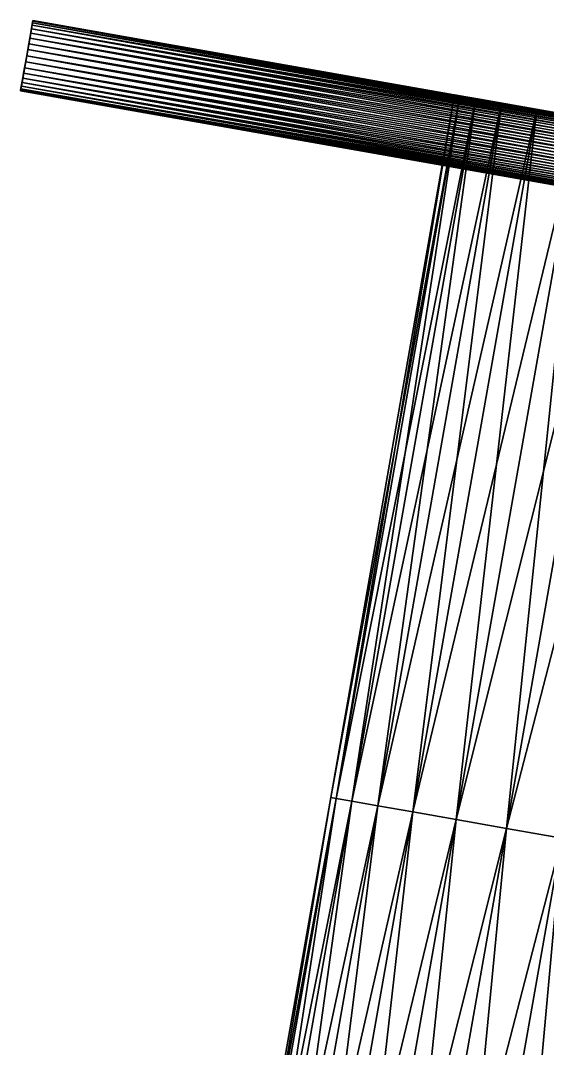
# Model space of a CAD drawing. Header units: metres. Extents: x -1.14 to 1.51, y -0.35 to 3.51.
# Drawn here: x -0.425 to -0.13, y 2.236 to 2.813 of the extents above; entities that cross this region are included whole.
import ezdxf

# ---------------------------------------------------------------- set-up
doc = ezdxf.new("R2010")
doc.units = ezdxf.units.M

msp = doc.modelspace()

# ---------------------------------------------------------------- linework, layer by layer
at = {"layer": 'Cylinder 4'}
for points in [[(-0.25153, 2.377, -0.2), (-0.18207, 2.77092, -0.2), (-0.17908, 2.7704, -0.16527)], [(-0.24854, 2.37647, -0.23473), (-0.18207, 2.77092, -0.2), (-0.25153, 2.377, -0.2)], [(-0.25153, 2.377, -0.2), (-0.17908, 2.7704, -0.16527), (-0.24854, 2.37647, -0.16527)], [(-0.24854, 2.37647, -0.23473), (-0.17908, 2.7704, -0.23473), (-0.18207, 2.77092, -0.2)], [(-0.24854, 2.37647, -0.16527), (-0.17908, 2.7704, -0.16527), (-0.1702, 2.76883, -0.1316)], [(-0.23965, 2.37491, -0.2684), (-0.17908, 2.7704, -0.23473), (-0.24854, 2.37647, -0.23473)], [(-0.24854, 2.37647, -0.16527), (-0.1702, 2.76883, -0.1316), (-0.23965, 2.37491, -0.1316)], [(-0.23965, 2.37491, -0.2684), (-0.1702, 2.76883, -0.2684), (-0.17908, 2.7704, -0.23473)], [(-0.23965, 2.37491, -0.1316), (-0.1702, 2.76883, -0.1316), (-0.15569, 2.76627, -0.1)], [(-0.22514, 2.37235, -0.3), (-0.1702, 2.76883, -0.2684), (-0.23965, 2.37491, -0.2684)], [(-0.23965, 2.37491, -0.1316), (-0.15569, 2.76627, -0.1), (-0.22514, 2.37235, -0.1)], [(-0.22514, 2.37235, -0.3), (-0.15569, 2.76627, -0.3), (-0.1702, 2.76883, -0.2684)], [(-0.22514, 2.37235, -0.1), (-0.15569, 2.76627, -0.1), (-0.13599, 2.7628, -0.07144)], [(-0.20545, 2.36888, -0.32856), (-0.15569, 2.76627, -0.3), (-0.22514, 2.37235, -0.3)], [(-0.20545, 2.36888, -0.32856), (-0.13599, 2.7628, -0.32856), (-0.15569, 2.76627, -0.3)], [(-0.18207, 2.77092, -0.2), (-0.17908, 2.7704, -0.16527), (-0.17908, 2.7704, -0.16527)], [(-0.18207, 2.77092, -0.2), (-0.18207, 2.77092, -0.2), (-0.17908, 2.7704, -0.16527)], [(-0.18207, 2.77092, -0.2), (0.01489, 2.7362, -0.2), (-0.17908, 2.7704, -0.16527)], [(-0.18207, 2.77092, -0.2), (0.01489, 2.7362, -0.2), (0.01489, 2.7362, -0.2)], [(-0.17908, 2.7704, -0.23473), (-0.18207, 2.77092, -0.2), (-0.18207, 2.77092, -0.2)], [(-0.17908, 2.7704, -0.23473), (-0.17908, 2.7704, -0.23473), (-0.18207, 2.77092, -0.2)], [(-0.17908, 2.7704, -0.23473), (0.01489, 2.7362, -0.2), (-0.18207, 2.77092, -0.2)], [(-0.17908, 2.7704, -0.16527), (-0.1702, 2.76883, -0.1316), (-0.1702, 2.76883, -0.1316)], [(-0.17908, 2.7704, -0.16527), (-0.17908, 2.7704, -0.16527), (-0.1702, 2.76883, -0.1316)], [(-0.17908, 2.7704, -0.16527), (0.01489, 2.7362, -0.2), (-0.1702, 2.76883, -0.1316)], [(-0.17908, 2.7704, -0.16527), (0.01489, 2.7362, -0.2), (0.01489, 2.7362, -0.2)], [(-0.17908, 2.7704, -0.23473), (0.01489, 2.7362, -0.2), (0.01489, 2.7362, -0.2)], [(-0.1702, 2.76883, -0.2684), (-0.17908, 2.7704, -0.23473), (-0.17908, 2.7704, -0.23473)], [(-0.1702, 2.76883, -0.2684), (-0.1702, 2.76883, -0.2684), (-0.17908, 2.7704, -0.23473)], [(-0.1702, 2.76883, -0.2684), (0.01489, 2.7362, -0.2), (-0.17908, 2.7704, -0.23473)], [(-0.1702, 2.76883, -0.1316), (-0.15569, 2.76627, -0.1), (-0.15569, 2.76627, -0.1)], [(-0.1702, 2.76883, -0.1316), (-0.1702, 2.76883, -0.1316), (-0.15569, 2.76627, -0.1)], [(-0.1702, 2.76883, -0.1316), (0.01489, 2.7362, -0.2), (-0.15569, 2.76627, -0.1)], [(-0.1702, 2.76883, -0.1316), (0.01489, 2.7362, -0.2), (0.01489, 2.7362, -0.2)], [(-0.1702, 2.76883, -0.2684), (0.01489, 2.7362, -0.2), (0.01489, 2.7362, -0.2)], [(-0.15569, 2.76627, -0.3), (-0.1702, 2.76883, -0.2684), (-0.1702, 2.76883, -0.2684)], [(-0.15569, 2.76627, -0.3), (-0.15569, 2.76627, -0.3), (-0.1702, 2.76883, -0.2684)], [(-0.15569, 2.76627, -0.3), (0.01489, 2.7362, -0.2), (-0.1702, 2.76883, -0.2684)], [(-0.15569, 2.76627, -0.1), (-0.13599, 2.7628, -0.07144), (-0.13599, 2.7628, -0.07144)], [(-0.15569, 2.76627, -0.1), (-0.15569, 2.76627, -0.1), (-0.13599, 2.7628, -0.07144)], [(-0.15569, 2.76627, -0.1), (0.01489, 2.7362, -0.2), (-0.13599, 2.7628, -0.07144)], [(-0.15569, 2.76627, -0.1), (0.01489, 2.7362, -0.2), (0.01489, 2.7362, -0.2)], [(-0.15569, 2.76627, -0.3), (0.01489, 2.7362, -0.2), (0.01489, 2.7362, -0.2)], [(-0.13599, 2.7628, -0.32856), (-0.15569, 2.76627, -0.3), (-0.15569, 2.76627, -0.3)], [(-0.13599, 2.7628, -0.32856), (-0.13599, 2.7628, -0.32856), (-0.15569, 2.76627, -0.3)], [(-0.13599, 2.7628, -0.32856), (0.01489, 2.7362, -0.2), (-0.15569, 2.76627, -0.3)], [(-0.22514, 2.37235, -0.1), (-0.13599, 2.7628, -0.07144), (-0.20545, 2.36888, -0.07144)], [(-0.20545, 2.36888, -0.07144), (-0.13599, 2.7628, -0.07144), (-0.11172, 2.75852, -0.04679)], [(-0.18118, 2.3646, -0.35321), (-0.13599, 2.7628, -0.32856), (-0.20545, 2.36888, -0.32856)], [(-0.18118, 2.3646, -0.35321), (-0.11172, 2.75852, -0.35321), (-0.13599, 2.7628, -0.32856)], [(-0.13599, 2.7628, -0.07144), (-0.11172, 2.75852, -0.04679), (-0.11172, 2.75852, -0.04679)], [(-0.13599, 2.7628, -0.07144), (-0.13599, 2.7628, -0.07144), (-0.11172, 2.75852, -0.04679)], [(-0.13599, 2.7628, -0.07144), (0.01489, 2.7362, -0.2), (-0.11172, 2.75852, -0.04679)], [(-0.13599, 2.7628, -0.07144), (0.01489, 2.7362, -0.2), (0.01489, 2.7362, -0.2)], [(-0.13599, 2.7628, -0.32856), (0.01489, 2.7362, -0.2), (0.01489, 2.7362, -0.2)], [(-0.11172, 2.75852, -0.35321), (-0.13599, 2.7628, -0.32856), (-0.13599, 2.7628, -0.32856)], [(-0.11172, 2.75852, -0.35321), (-0.11172, 2.75852, -0.35321), (-0.13599, 2.7628, -0.32856)], [(-0.11172, 2.75852, -0.35321), (0.01489, 2.7362, -0.2), (-0.13599, 2.7628, -0.32856)], [(-0.20545, 2.36888, -0.07144), (-0.11172, 2.75852, -0.04679), (-0.18118, 2.3646, -0.04679)], [(-0.18118, 2.3646, -0.04679), (-0.11172, 2.75852, -0.04679), (-0.08359, 2.75356, -0.02679)], [(-0.15305, 2.35964, -0.37321), (-0.11172, 2.75852, -0.35321), (-0.18118, 2.3646, -0.35321)], [(-0.15305, 2.35964, -0.37321), (-0.08359, 2.75356, -0.37321), (-0.11172, 2.75852, -0.35321)], [(-0.18118, 2.3646, -0.04679), (-0.08359, 2.75356, -0.02679), (-0.15305, 2.35964, -0.02679)], [(-0.15305, 2.35964, -0.02679), (-0.08359, 2.75356, -0.02679), (-0.05248, 2.74807, -0.01206)], [(-0.12194, 2.35415, -0.38794), (-0.08359, 2.75356, -0.37321), (-0.15305, 2.35964, -0.37321)], [(-0.15305, 2.35964, -0.02679), (-0.05248, 2.74807, -0.01206), (-0.12194, 2.35415, -0.01206)], [(-0.32099, 1.98308, -0.2), (-0.25153, 2.377, -0.2), (-0.24854, 2.37647, -0.16527)], [(-0.318, 1.98255, -0.23473), (-0.25153, 2.377, -0.2), (-0.32099, 1.98308, -0.2)], [(-0.32099, 1.98308, -0.2), (-0.24854, 2.37647, -0.16527), (-0.318, 1.98255, -0.16527)], [(-0.318, 1.98255, -0.23473), (-0.24854, 2.37647, -0.23473), (-0.25153, 2.377, -0.2)], [(-0.318, 1.98255, -0.16527), (-0.24854, 2.37647, -0.16527), (-0.23965, 2.37491, -0.1316)], [(-0.30911, 1.98098, -0.2684), (-0.24854, 2.37647, -0.23473), (-0.318, 1.98255, -0.23473)], [(-0.318, 1.98255, -0.16527), (-0.23965, 2.37491, -0.1316), (-0.30911, 1.98098, -0.1316)], [(-0.30911, 1.98098, -0.2684), (-0.23965, 2.37491, -0.2684), (-0.24854, 2.37647, -0.23473)], [(-0.30911, 1.98098, -0.1316), (-0.23965, 2.37491, -0.1316), (-0.22514, 2.37235, -0.1)], [(-0.2946, 1.97843, -0.3), (-0.23965, 2.37491, -0.2684), (-0.30911, 1.98098, -0.2684)], [(-0.2946, 1.97843, -0.3), (-0.22514, 2.37235, -0.3), (-0.23965, 2.37491, -0.2684)], [(-0.30911, 1.98098, -0.1316), (-0.22514, 2.37235, -0.1), (-0.2946, 1.97843, -0.1)], [(-0.2946, 1.97843, -0.1), (-0.22514, 2.37235, -0.1), (-0.20545, 2.36888, -0.07144)], [(-0.27491, 1.97495, -0.32856), (-0.22514, 2.37235, -0.3), (-0.2946, 1.97843, -0.3)], [(-0.2946, 1.97843, -0.1), (-0.20545, 2.36888, -0.07144), (-0.27491, 1.97495, -0.07144)], [(-0.27491, 1.97495, -0.32856), (-0.20545, 2.36888, -0.32856), (-0.22514, 2.37235, -0.3)], [(-0.27491, 1.97495, -0.07144), (-0.20545, 2.36888, -0.07144), (-0.18118, 2.3646, -0.04679)], [(-0.25063, 1.97067, -0.35321), (-0.20545, 2.36888, -0.32856), (-0.27491, 1.97495, -0.32856)], [(-0.25063, 1.97067, -0.35321), (-0.18118, 2.3646, -0.35321), (-0.20545, 2.36888, -0.32856)], [(-0.27491, 1.97495, -0.07144), (-0.18118, 2.3646, -0.04679), (-0.25063, 1.97067, -0.04679)], [(-0.25063, 1.97067, -0.04679), (-0.18118, 2.3646, -0.04679), (-0.15305, 2.35964, -0.02679)], [(-0.22251, 1.96571, -0.37321), (-0.18118, 2.3646, -0.35321), (-0.25063, 1.97067, -0.35321)], [(-0.22251, 1.96571, -0.37321), (-0.15305, 2.35964, -0.37321), (-0.18118, 2.3646, -0.35321)], [(-0.25063, 1.97067, -0.04679), (-0.15305, 2.35964, -0.02679), (-0.22251, 1.96571, -0.02679)], [(-0.22251, 1.96571, -0.02679), (-0.15305, 2.35964, -0.02679), (-0.12194, 2.35415, -0.01206)], [(-0.19139, 1.96023, -0.38794), (-0.15305, 2.35964, -0.37321), (-0.22251, 1.96571, -0.37321)], [(-0.19139, 1.96023, -0.38794), (-0.12194, 2.35415, -0.38794), (-0.15305, 2.35964, -0.37321)], [(-0.22251, 1.96571, -0.02679), (-0.12194, 2.35415, -0.01206), (-0.19139, 1.96023, -0.01206)], [(-0.19139, 1.96023, -0.01206), (-0.12194, 2.35415, -0.01206), (-0.08877, 2.3483, -0.00304)], [(-0.15823, 1.95438, -0.39696), (-0.12194, 2.35415, -0.38794), (-0.19139, 1.96023, -0.38794)], [(-0.15823, 1.95438, -0.39696), (-0.08877, 2.3483, -0.39696), (-0.12194, 2.35415, -0.38794)], [(-0.19139, 1.96023, -0.01206), (-0.08877, 2.3483, -0.00304), (-0.15823, 1.95438, -0.00304)], [(-0.15823, 1.95438, -0.00304), (-0.08877, 2.3483, -0.00304), (-0.05457, 2.34227)], [(-0.12403, 1.94835, -0.4), (-0.08877, 2.3483, -0.39696), (-0.15823, 1.95438, -0.39696)], [(-0.15823, 1.95438, -0.00304), (-0.05457, 2.34227), (-0.12403, 1.94835, 0)]]:
    msp.add_3dface(points, dxfattribs=at)
at = {"layer": 'Cylinder 5'}
for points in [[(-0.4219, 2.7929, -0.431), (-0.41843, 2.8126, -0.431), (-0.41848, 2.8123, -0.42753)], [(-0.4219, 2.7929, -0.431), (-0.41843, 2.8126, -0.431), (-0.4219, 2.7929, -0.431)], [(-0.4219, 2.7929, -0.431), (-0.41848, 2.8123, -0.43447), (-0.41843, 2.8126, -0.431)], [(-0.41843, 2.8126, -0.431), (-0.41848, 2.8123, -0.42753), (-0.41848, 2.8123, -0.42753)], [(-0.41843, 2.8126, -0.431), (-0.41843, 2.8126, -0.431), (-0.41848, 2.8123, -0.42753)], [(-0.41843, 2.8126, -0.431), (0.2118, 2.70117, -0.42753), (-0.41848, 2.8123, -0.42753)], [(-0.41848, 2.8123, -0.43447), (-0.41843, 2.8126, -0.431), (-0.41843, 2.8126, -0.431)], [(-0.41848, 2.8123, -0.43447), (-0.41848, 2.8123, -0.43447), (-0.41843, 2.8126, -0.431)], [(-0.41848, 2.8123, -0.43447), (0.21185, 2.70147, -0.431), (-0.41843, 2.8126, -0.431)], [(-0.41843, 2.8126, -0.431), (0.21185, 2.70147, -0.431), (0.2118, 2.70117, -0.42753)], [(-0.4219, 2.7929, -0.431), (-0.41848, 2.8123, -0.42753), (-0.41864, 2.81141, -0.42416)], [(-0.4219, 2.7929, -0.431), (-0.41848, 2.8123, -0.42753), (-0.4219, 2.7929, -0.431)], [(-0.4219, 2.7929, -0.431), (-0.41848, 2.8123, -0.43447), (-0.4219, 2.7929, -0.431)], [(-0.4219, 2.7929, -0.431), (-0.41864, 2.81141, -0.43784), (-0.41848, 2.8123, -0.43447)], [(-0.4219, 2.7929, -0.431), (-0.41864, 2.81141, -0.42416), (-0.41889, 2.80996, -0.421)], [(-0.4219, 2.7929, -0.431), (-0.41864, 2.81141, -0.42416), (-0.4219, 2.7929, -0.431)], [(-0.4219, 2.7929, -0.431), (-0.41864, 2.81141, -0.43784), (-0.4219, 2.7929, -0.431)], [(-0.4219, 2.7929, -0.431), (-0.41889, 2.80996, -0.441), (-0.41864, 2.81141, -0.43784)], [(-0.4219, 2.7929, -0.431), (-0.41889, 2.80996, -0.421), (-0.41924, 2.80799, -0.41814)], [(-0.4219, 2.7929, -0.431), (-0.41889, 2.80996, -0.421), (-0.4219, 2.7929, -0.431)], [(-0.4219, 2.7929, -0.431), (-0.41889, 2.80996, -0.441), (-0.4219, 2.7929, -0.431)], [(-0.4219, 2.7929, -0.431), (-0.41924, 2.80799, -0.44386), (-0.41889, 2.80996, -0.441)], [(-0.4219, 2.7929, -0.431), (-0.41924, 2.80799, -0.41814), (-0.41967, 2.80556, -0.41568)], [(-0.4219, 2.7929, -0.431), (-0.41924, 2.80799, -0.41814), (-0.4219, 2.7929, -0.431)], [(-0.4219, 2.7929, -0.431), (-0.41924, 2.80799, -0.44386), (-0.4219, 2.7929, -0.431)], [(-0.4219, 2.7929, -0.431), (-0.41967, 2.80556, -0.44632), (-0.41924, 2.80799, -0.44386)], [(-0.41924, 2.80799, -0.41814), (-0.41967, 2.80556, -0.41568), (-0.41967, 2.80556, -0.41568)], [(-0.41924, 2.80799, -0.41814), (-0.41924, 2.80799, -0.41814), (-0.41967, 2.80556, -0.41568)], [(-0.41924, 2.80799, -0.41814), (0.21061, 2.69443, -0.41568), (-0.41967, 2.80556, -0.41568)], [(-0.41967, 2.80556, -0.44632), (-0.41924, 2.80799, -0.44386), (-0.41924, 2.80799, -0.44386)], [(-0.41967, 2.80556, -0.44632), (-0.41967, 2.80556, -0.44632), (-0.41924, 2.80799, -0.44386)], [(-0.41967, 2.80556, -0.44632), (0.21104, 2.69686, -0.44386), (-0.41924, 2.80799, -0.44386)], [(-0.41889, 2.80996, -0.421), (-0.41924, 2.80799, -0.41814), (-0.41924, 2.80799, -0.41814)], [(-0.41889, 2.80996, -0.421), (-0.41889, 2.80996, -0.421), (-0.41924, 2.80799, -0.41814)], [(-0.41889, 2.80996, -0.421), (0.21104, 2.69686, -0.41814), (-0.41924, 2.80799, -0.41814)], [(-0.41924, 2.80799, -0.44386), (-0.41889, 2.80996, -0.441), (-0.41889, 2.80996, -0.441)], [(-0.41924, 2.80799, -0.44386), (-0.41924, 2.80799, -0.44386), (-0.41889, 2.80996, -0.441)], [(-0.41924, 2.80799, -0.44386), (0.21138, 2.69883, -0.441), (-0.41889, 2.80996, -0.441)], [(-0.41924, 2.80799, -0.41814), (0.21104, 2.69686, -0.41814), (0.21061, 2.69443, -0.41568)], [(-0.41924, 2.80799, -0.44386), (0.21104, 2.69686, -0.44386), (0.21138, 2.69883, -0.441)], [(-0.41864, 2.81141, -0.42416), (-0.41889, 2.80996, -0.421), (-0.41889, 2.80996, -0.421)], [(-0.41864, 2.81141, -0.42416), (-0.41864, 2.81141, -0.42416), (-0.41889, 2.80996, -0.421)], [(-0.41864, 2.81141, -0.42416), (0.21138, 2.69883, -0.421), (-0.41889, 2.80996, -0.421)], [(-0.41889, 2.80996, -0.441), (-0.41864, 2.81141, -0.43784), (-0.41864, 2.81141, -0.43784)], [(-0.41889, 2.80996, -0.441), (-0.41889, 2.80996, -0.441), (-0.41864, 2.81141, -0.43784)], [(-0.41889, 2.80996, -0.441), (0.21164, 2.70028, -0.43784), (-0.41864, 2.81141, -0.43784)], [(-0.41889, 2.80996, -0.421), (0.21138, 2.69883, -0.421), (0.21104, 2.69686, -0.41814)], [(-0.41889, 2.80996, -0.441), (0.21138, 2.69883, -0.441), (0.21164, 2.70028, -0.43784)], [(-0.41848, 2.8123, -0.42753), (-0.41864, 2.81141, -0.42416), (-0.41864, 2.81141, -0.42416)], [(-0.41848, 2.8123, -0.42753), (-0.41848, 2.8123, -0.42753), (-0.41864, 2.81141, -0.42416)], [(-0.41848, 2.8123, -0.42753), (0.21164, 2.70028, -0.42416), (-0.41864, 2.81141, -0.42416)], [(-0.41864, 2.81141, -0.43784), (-0.41848, 2.8123, -0.43447), (-0.41848, 2.8123, -0.43447)], [(-0.41864, 2.81141, -0.43784), (-0.41864, 2.81141, -0.43784), (-0.41848, 2.8123, -0.43447)], [(-0.41864, 2.81141, -0.43784), (0.2118, 2.70117, -0.43447), (-0.41848, 2.8123, -0.43447)], [(-0.41864, 2.81141, -0.42416), (0.21164, 2.70028, -0.42416), (0.21138, 2.69883, -0.421)], [(-0.41864, 2.81141, -0.43784), (0.21164, 2.70028, -0.43784), (0.2118, 2.70117, -0.43447)], [(-0.41848, 2.8123, -0.42753), (0.2118, 2.70117, -0.42753), (0.21164, 2.70028, -0.42416)], [(-0.41848, 2.8123, -0.43447), (0.2118, 2.70117, -0.43447), (0.21185, 2.70147, -0.431)], [(-0.4219, 2.7929, -0.431), (-0.41967, 2.80556, -0.41568), (-0.42016, 2.80275, -0.41368)], [(-0.4219, 2.7929, -0.431), (-0.41967, 2.80556, -0.41568), (-0.4219, 2.7929, -0.431)], [(-0.4219, 2.7929, -0.431), (-0.41967, 2.80556, -0.44632), (-0.4219, 2.7929, -0.431)], [(-0.4219, 2.7929, -0.431), (-0.42016, 2.80275, -0.44832), (-0.41967, 2.80556, -0.44632)], [(-0.4219, 2.7929, -0.431), (-0.42016, 2.80275, -0.41368), (-0.42071, 2.79964, -0.41221)], [(-0.4219, 2.7929, -0.431), (-0.42016, 2.80275, -0.41368), (-0.4219, 2.7929, -0.431)], [(-0.4219, 2.7929, -0.431), (-0.42016, 2.80275, -0.44832), (-0.4219, 2.7929, -0.431)], [(-0.4219, 2.7929, -0.431), (-0.42071, 2.79964, -0.44979), (-0.42016, 2.80275, -0.44832)], [(-0.42016, 2.80275, -0.41368), (-0.42071, 2.79964, -0.41221), (-0.42071, 2.79964, -0.41221)], [(-0.42016, 2.80275, -0.41368), (-0.42016, 2.80275, -0.41368), (-0.42071, 2.79964, -0.41221)], [(-0.42016, 2.80275, -0.41368), (0.20956, 2.68851, -0.41221), (-0.42071, 2.79964, -0.41221)], [(-0.42071, 2.79964, -0.44979), (-0.42016, 2.80275, -0.44832), (-0.42016, 2.80275, -0.44832)], [(-0.42071, 2.79964, -0.44979), (-0.42071, 2.79964, -0.44979), (-0.42016, 2.80275, -0.44832)], [(-0.42071, 2.79964, -0.44979), (0.21011, 2.69162, -0.44832), (-0.42016, 2.80275, -0.44832)], [(-0.41967, 2.80556, -0.41568), (-0.42016, 2.80275, -0.41368), (-0.42016, 2.80275, -0.41368)], [(-0.41967, 2.80556, -0.41568), (-0.41967, 2.80556, -0.41568), (-0.42016, 2.80275, -0.41368)], [(-0.41967, 2.80556, -0.41568), (0.21011, 2.69162, -0.41368), (-0.42016, 2.80275, -0.41368)], [(-0.42016, 2.80275, -0.44832), (-0.41967, 2.80556, -0.44632), (-0.41967, 2.80556, -0.44632)], [(-0.42016, 2.80275, -0.44832), (-0.42016, 2.80275, -0.44832), (-0.41967, 2.80556, -0.44632)], [(-0.42016, 2.80275, -0.44832), (0.21061, 2.69443, -0.44632), (-0.41967, 2.80556, -0.44632)], [(-0.42016, 2.80275, -0.41368), (0.21011, 2.69162, -0.41368), (0.20956, 2.68851, -0.41221)], [(-0.42016, 2.80275, -0.44832), (0.21011, 2.69162, -0.44832), (0.21061, 2.69443, -0.44632)], [(-0.41967, 2.80556, -0.41568), (0.21061, 2.69443, -0.41568), (0.21011, 2.69162, -0.41368)], [(-0.41967, 2.80556, -0.44632), (0.21061, 2.69443, -0.44632), (0.21104, 2.69686, -0.44386)], [(-0.4219, 2.7929, -0.431), (-0.42071, 2.79964, -0.41221), (-0.4213, 2.79632, -0.4113)], [(-0.4219, 2.7929, -0.431), (-0.42071, 2.79964, -0.41221), (-0.4219, 2.7929, -0.431)], [(-0.4219, 2.7929, -0.431), (-0.42071, 2.79964, -0.44979), (-0.4219, 2.7929, -0.431)], [(-0.4219, 2.7929, -0.431), (-0.4213, 2.79632, -0.4507), (-0.42071, 2.79964, -0.44979)], [(-0.4219, 2.7929, -0.431), (-0.4213, 2.79632, -0.4113), (-0.4219, 2.7929, -0.411)], [(-0.4213, 2.79632, -0.4113), (-0.4219, 2.7929, -0.411), (-0.4219, 2.7929, -0.411)], [(-0.4213, 2.79632, -0.4113), (-0.4213, 2.79632, -0.4113), (-0.4219, 2.7929, -0.411)], [(-0.4213, 2.79632, -0.4113), (0.20838, 2.68177, -0.411), (-0.4219, 2.7929, -0.411)], [(-0.4219, 2.7929, -0.431), (-0.4213, 2.79632, -0.4113), (-0.4219, 2.7929, -0.431)], [(-0.4219, 2.7929, -0.431), (-0.4213, 2.79632, -0.4507), (-0.4219, 2.7929, -0.431)], [(-0.4219, 2.7929, -0.431), (-0.4219, 2.7929, -0.451), (-0.4213, 2.79632, -0.4507)], [(-0.4219, 2.7929, -0.451), (-0.4213, 2.79632, -0.4507), (-0.4213, 2.79632, -0.4507)], [(-0.4219, 2.7929, -0.451), (-0.4219, 2.7929, -0.451), (-0.4213, 2.79632, -0.4507)], [(-0.4219, 2.7929, -0.451), (0.20898, 2.68519, -0.4507), (-0.4213, 2.79632, -0.4507)], [(-0.42071, 2.79964, -0.41221), (-0.4213, 2.79632, -0.4113), (-0.4213, 2.79632, -0.4113)], [(-0.42071, 2.79964, -0.41221), (-0.42071, 2.79964, -0.41221), (-0.4213, 2.79632, -0.4113)], [(-0.42071, 2.79964, -0.41221), (0.20898, 2.68519, -0.4113), (-0.4213, 2.79632, -0.4113)], [(-0.4213, 2.79632, -0.4507), (-0.42071, 2.79964, -0.44979), (-0.42071, 2.79964, -0.44979)], [(-0.4213, 2.79632, -0.4507), (-0.4213, 2.79632, -0.4507), (-0.42071, 2.79964, -0.44979)], [(-0.4213, 2.79632, -0.4507), (0.20956, 2.68851, -0.44979), (-0.42071, 2.79964, -0.44979)], [(-0.4213, 2.79632, -0.4113), (0.20898, 2.68519, -0.4113), (0.20838, 2.68177, -0.411)], [(-0.4213, 2.79632, -0.4507), (0.20898, 2.68519, -0.4507), (0.20956, 2.68851, -0.44979)], [(-0.42071, 2.79964, -0.41221), (0.20956, 2.68851, -0.41221), (0.20898, 2.68519, -0.4113)], [(-0.42071, 2.79964, -0.44979), (0.20956, 2.68851, -0.44979), (0.21011, 2.69162, -0.44832)], [(-0.4219, 2.7929, -0.431), (-0.42537, 2.77321, -0.431), (-0.42532, 2.77351, -0.43447)], [(-0.4219, 2.7929, -0.431), (-0.42537, 2.77321, -0.431), (-0.4219, 2.7929, -0.431)], [(-0.4219, 2.7929, -0.431), (-0.42532, 2.77351, -0.42753), (-0.42537, 2.77321, -0.431)], [(-0.4219, 2.7929, -0.431), (-0.42532, 2.77351, -0.43447), (-0.42516, 2.7744, -0.43784)], [(-0.4219, 2.7929, -0.431), (-0.42532, 2.77351, -0.43447), (-0.4219, 2.7929, -0.431)], [(-0.4219, 2.7929, -0.431), (-0.42532, 2.77351, -0.42753), (-0.4219, 2.7929, -0.431)], [(-0.4219, 2.7929, -0.431), (-0.42516, 2.7744, -0.42416), (-0.42532, 2.77351, -0.42753)], [(-0.4219, 2.7929, -0.431), (-0.42516, 2.7744, -0.43784), (-0.42491, 2.77585, -0.441)], [(-0.4219, 2.7929, -0.431), (-0.42516, 2.7744, -0.43784), (-0.4219, 2.7929, -0.431)], [(-0.4219, 2.7929, -0.431), (-0.42516, 2.7744, -0.42416), (-0.4219, 2.7929, -0.431)], [(-0.4219, 2.7929, -0.431), (-0.42491, 2.77585, -0.421), (-0.42516, 2.7744, -0.42416)], [(-0.4219, 2.7929, -0.431), (-0.42491, 2.77585, -0.441), (-0.42456, 2.77782, -0.44386)], [(-0.4219, 2.7929, -0.431), (-0.42491, 2.77585, -0.441), (-0.4219, 2.7929, -0.431)], [(-0.4219, 2.7929, -0.431), (-0.42491, 2.77585, -0.421), (-0.4219, 2.7929, -0.431)], [(-0.4219, 2.7929, -0.431), (-0.42456, 2.77782, -0.41814), (-0.42491, 2.77585, -0.421)], [(-0.4219, 2.7929, -0.431), (-0.42456, 2.77782, -0.44386), (-0.42413, 2.78024, -0.44632)], [(-0.4219, 2.7929, -0.431), (-0.42456, 2.77782, -0.44386), (-0.4219, 2.7929, -0.431)], [(-0.4219, 2.7929, -0.431), (-0.42456, 2.77782, -0.41814), (-0.4219, 2.7929, -0.431)], [(-0.4219, 2.7929, -0.431), (-0.42413, 2.78024, -0.41568), (-0.42456, 2.77782, -0.41814)], [(-0.4219, 2.7929, -0.431), (-0.42413, 2.78024, -0.44632), (-0.42364, 2.78306, -0.44832)], [(-0.4219, 2.7929, -0.431), (-0.42413, 2.78024, -0.44632), (-0.4219, 2.7929, -0.431)], [(-0.4219, 2.7929, -0.431), (-0.42413, 2.78024, -0.41568), (-0.4219, 2.7929, -0.431)], [(-0.4219, 2.7929, -0.431), (-0.42364, 2.78306, -0.41368), (-0.42413, 2.78024, -0.41568)], [(-0.4219, 2.7929, -0.431), (-0.42364, 2.78306, -0.44832), (-0.42309, 2.78617, -0.44979)], [(-0.4219, 2.7929, -0.431), (-0.42364, 2.78306, -0.44832), (-0.4219, 2.7929, -0.431)], [(-0.4219, 2.7929, -0.431), (-0.42364, 2.78306, -0.41368), (-0.4219, 2.7929, -0.431)], [(-0.4219, 2.7929, -0.431), (-0.42309, 2.78617, -0.41221), (-0.42364, 2.78306, -0.41368)], [(-0.4219, 2.7929, -0.431), (-0.42309, 2.78617, -0.44979), (-0.4225, 2.78948, -0.4507)], [(-0.4219, 2.7929, -0.431), (-0.42309, 2.78617, -0.44979), (-0.4219, 2.7929, -0.431)], [(-0.4219, 2.7929, -0.431), (-0.42309, 2.78617, -0.41221), (-0.4219, 2.7929, -0.431)], [(-0.4219, 2.7929, -0.431), (-0.4225, 2.78948, -0.4113), (-0.42309, 2.78617, -0.41221)], [(-0.42309, 2.78617, -0.44979), (-0.4225, 2.78948, -0.4507), (-0.4225, 2.78948, -0.4507)], [(-0.42309, 2.78617, -0.44979), (-0.42309, 2.78617, -0.44979), (-0.4225, 2.78948, -0.4507)], [(-0.42309, 2.78617, -0.44979), (0.20777, 2.67835, -0.4507), (-0.4225, 2.78948, -0.4507)], [(-0.4225, 2.78948, -0.4113), (-0.42309, 2.78617, -0.41221), (-0.42309, 2.78617, -0.41221)], [(-0.4225, 2.78948, -0.4113), (-0.4225, 2.78948, -0.4113), (-0.42309, 2.78617, -0.41221)], [(-0.4225, 2.78948, -0.4113), (0.20719, 2.67503, -0.41221), (-0.42309, 2.78617, -0.41221)], [(-0.4219, 2.7929, -0.431), (-0.4225, 2.78948, -0.4507), (-0.4219, 2.7929, -0.451)], [(-0.4225, 2.78948, -0.4507), (-0.4219, 2.7929, -0.451), (-0.4219, 2.7929, -0.451)], [(-0.4225, 2.78948, -0.4507), (-0.4225, 2.78948, -0.4507), (-0.4219, 2.7929, -0.451)], [(-0.4225, 2.78948, -0.4507), (0.20838, 2.68177, -0.451), (-0.4219, 2.7929, -0.451)], [(-0.4219, 2.7929, -0.431), (-0.4225, 2.78948, -0.4507), (-0.4219, 2.7929, -0.431)], [(-0.4219, 2.7929, -0.431), (-0.4225, 2.78948, -0.4113), (-0.4219, 2.7929, -0.431)], [(-0.4219, 2.7929, -0.431), (-0.4219, 2.7929, -0.411), (-0.4225, 2.78948, -0.4113)], [(-0.4219, 2.7929, -0.411), (-0.4225, 2.78948, -0.4113), (-0.4225, 2.78948, -0.4113)], [(-0.4219, 2.7929, -0.411), (-0.4219, 2.7929, -0.411), (-0.4225, 2.78948, -0.4113)], [(-0.4219, 2.7929, -0.411), (0.20777, 2.67835, -0.4113), (-0.4225, 2.78948, -0.4113)], [(-0.4225, 2.78948, -0.4507), (0.20777, 2.67835, -0.4507), (0.20838, 2.68177, -0.451)], [(-0.4225, 2.78948, -0.4113), (0.20777, 2.67835, -0.4113), (0.20719, 2.67503, -0.41221)], [(-0.4219, 2.7929, -0.431), (-0.4219, 2.7929, -0.451), (-0.4219, 2.7929, -0.431)], [(-0.4219, 2.7929, -0.411), (0.20838, 2.68177, -0.411), (0.20777, 2.67835, -0.4113)], [(-0.4219, 2.7929, -0.431), (-0.4219, 2.7929, -0.411), (-0.4219, 2.7929, -0.431)], [(-0.4219, 2.7929, -0.451), (0.20838, 2.68177, -0.451), (0.20898, 2.68519, -0.4507)], [(-0.42364, 2.78306, -0.44832), (-0.42309, 2.78617, -0.44979), (-0.42309, 2.78617, -0.44979)], [(-0.42364, 2.78306, -0.44832), (-0.42364, 2.78306, -0.44832), (-0.42309, 2.78617, -0.44979)], [(-0.42364, 2.78306, -0.44832), (0.20719, 2.67503, -0.44979), (-0.42309, 2.78617, -0.44979)], [(-0.42309, 2.78617, -0.41221), (-0.42364, 2.78306, -0.41368), (-0.42364, 2.78306, -0.41368)], [(-0.42309, 2.78617, -0.41221), (-0.42309, 2.78617, -0.41221), (-0.42364, 2.78306, -0.41368)], [(-0.42309, 2.78617, -0.41221), (0.20664, 2.67192, -0.41368), (-0.42364, 2.78306, -0.41368)], [(-0.42309, 2.78617, -0.44979), (0.20719, 2.67503, -0.44979), (0.20777, 2.67835, -0.4507)], [(-0.42309, 2.78617, -0.41221), (0.20719, 2.67503, -0.41221), (0.20664, 2.67192, -0.41368)], [(-0.42491, 2.77585, -0.441), (-0.42456, 2.77782, -0.44386), (-0.42456, 2.77782, -0.44386)], [(-0.42491, 2.77585, -0.441), (-0.42491, 2.77585, -0.441), (-0.42456, 2.77782, -0.44386)], [(-0.42491, 2.77585, -0.441), (0.20572, 2.66668, -0.44386), (-0.42456, 2.77782, -0.44386)], [(-0.42456, 2.77782, -0.41814), (-0.42491, 2.77585, -0.421), (-0.42491, 2.77585, -0.421)], [(-0.42456, 2.77782, -0.41814), (-0.42456, 2.77782, -0.41814), (-0.42491, 2.77585, -0.421)], [(-0.42456, 2.77782, -0.41814), (0.20537, 2.66471, -0.421), (-0.42491, 2.77585, -0.421)], [(-0.42456, 2.77782, -0.44386), (-0.42413, 2.78024, -0.44632), (-0.42413, 2.78024, -0.44632)], [(-0.42456, 2.77782, -0.44386), (-0.42456, 2.77782, -0.44386), (-0.42413, 2.78024, -0.44632)], [(-0.42456, 2.77782, -0.44386), (0.20614, 2.66911, -0.44632), (-0.42413, 2.78024, -0.44632)], [(-0.42413, 2.78024, -0.41568), (-0.42456, 2.77782, -0.41814), (-0.42456, 2.77782, -0.41814)], [(-0.42413, 2.78024, -0.41568), (-0.42413, 2.78024, -0.41568), (-0.42456, 2.77782, -0.41814)], [(-0.42413, 2.78024, -0.41568), (0.20572, 2.66668, -0.41814), (-0.42456, 2.77782, -0.41814)], [(-0.42456, 2.77782, -0.44386), (0.20572, 2.66668, -0.44386), (0.20614, 2.66911, -0.44632)], [(-0.42456, 2.77782, -0.41814), (0.20572, 2.66668, -0.41814), (0.20537, 2.66471, -0.421)], [(-0.42413, 2.78024, -0.44632), (-0.42364, 2.78306, -0.44832), (-0.42364, 2.78306, -0.44832)], [(-0.42413, 2.78024, -0.44632), (-0.42413, 2.78024, -0.44632), (-0.42364, 2.78306, -0.44832)], [(-0.42413, 2.78024, -0.44632), (0.20664, 2.67192, -0.44832), (-0.42364, 2.78306, -0.44832)], [(-0.42364, 2.78306, -0.41368), (-0.42413, 2.78024, -0.41568), (-0.42413, 2.78024, -0.41568)], [(-0.42364, 2.78306, -0.41368), (-0.42364, 2.78306, -0.41368), (-0.42413, 2.78024, -0.41568)], [(-0.42364, 2.78306, -0.41368), (0.20614, 2.66911, -0.41568), (-0.42413, 2.78024, -0.41568)], [(-0.42413, 2.78024, -0.44632), (0.20614, 2.66911, -0.44632), (0.20664, 2.67192, -0.44832)], [(-0.42413, 2.78024, -0.41568), (0.20614, 2.66911, -0.41568), (0.20572, 2.66668, -0.41814)], [(-0.42364, 2.78306, -0.44832), (0.20664, 2.67192, -0.44832), (0.20719, 2.67503, -0.44979)], [(-0.42364, 2.78306, -0.41368), (0.20664, 2.67192, -0.41368), (0.20614, 2.66911, -0.41568)], [(-0.42537, 2.77321, -0.431), (-0.42532, 2.77351, -0.43447), (-0.42532, 2.77351, -0.43447)], [(-0.42537, 2.77321, -0.431), (-0.42537, 2.77321, -0.431), (-0.42532, 2.77351, -0.43447)], [(-0.42537, 2.77321, -0.431), (0.20496, 2.66237, -0.43447), (-0.42532, 2.77351, -0.43447)], [(-0.42532, 2.77351, -0.42753), (-0.42537, 2.77321, -0.431), (-0.42537, 2.77321, -0.431)], [(-0.42532, 2.77351, -0.42753), (-0.42532, 2.77351, -0.42753), (-0.42537, 2.77321, -0.431)], [(-0.42532, 2.77351, -0.42753), (0.2049, 2.66207, -0.431), (-0.42537, 2.77321, -0.431)], [(-0.42537, 2.77321, -0.431), (0.2049, 2.66207, -0.431), (0.20496, 2.66237, -0.43447)], [(-0.42532, 2.77351, -0.43447), (-0.42516, 2.7744, -0.43784), (-0.42516, 2.7744, -0.43784)], [(-0.42532, 2.77351, -0.43447), (-0.42532, 2.77351, -0.43447), (-0.42516, 2.7744, -0.43784)], [(-0.42532, 2.77351, -0.43447), (0.20511, 2.66326, -0.43784), (-0.42516, 2.7744, -0.43784)], [(-0.42516, 2.7744, -0.42416), (-0.42532, 2.77351, -0.42753), (-0.42532, 2.77351, -0.42753)], [(-0.42516, 2.7744, -0.42416), (-0.42516, 2.7744, -0.42416), (-0.42532, 2.77351, -0.42753)], [(-0.42516, 2.7744, -0.42416), (0.20496, 2.66237, -0.42753), (-0.42532, 2.77351, -0.42753)], [(-0.42532, 2.77351, -0.43447), (0.20496, 2.66237, -0.43447), (0.20511, 2.66326, -0.43784)], [(-0.42532, 2.77351, -0.42753), (0.20496, 2.66237, -0.42753), (0.2049, 2.66207, -0.431)], [(-0.42516, 2.7744, -0.43784), (-0.42491, 2.77585, -0.441), (-0.42491, 2.77585, -0.441)], [(-0.42516, 2.7744, -0.43784), (-0.42516, 2.7744, -0.43784), (-0.42491, 2.77585, -0.441)], [(-0.42516, 2.7744, -0.43784), (0.20537, 2.66471, -0.441), (-0.42491, 2.77585, -0.441)], [(-0.42491, 2.77585, -0.421), (-0.42516, 2.7744, -0.42416), (-0.42516, 2.7744, -0.42416)], [(-0.42491, 2.77585, -0.421), (-0.42491, 2.77585, -0.421), (-0.42516, 2.7744, -0.42416)], [(-0.42491, 2.77585, -0.421), (0.20511, 2.66326, -0.42416), (-0.42516, 2.7744, -0.42416)], [(-0.42516, 2.7744, -0.43784), (0.20511, 2.66326, -0.43784), (0.20537, 2.66471, -0.441)], [(-0.42516, 2.7744, -0.42416), (0.20511, 2.66326, -0.42416), (0.20496, 2.66237, -0.42753)], [(-0.42491, 2.77585, -0.441), (0.20537, 2.66471, -0.441), (0.20572, 2.66668, -0.44386)], [(-0.42491, 2.77585, -0.421), (0.20537, 2.66471, -0.421), (0.20511, 2.66326, -0.42416)]]:
    msp.add_3dface(points, dxfattribs=at)

doc.saveas('drawing.dxf')
